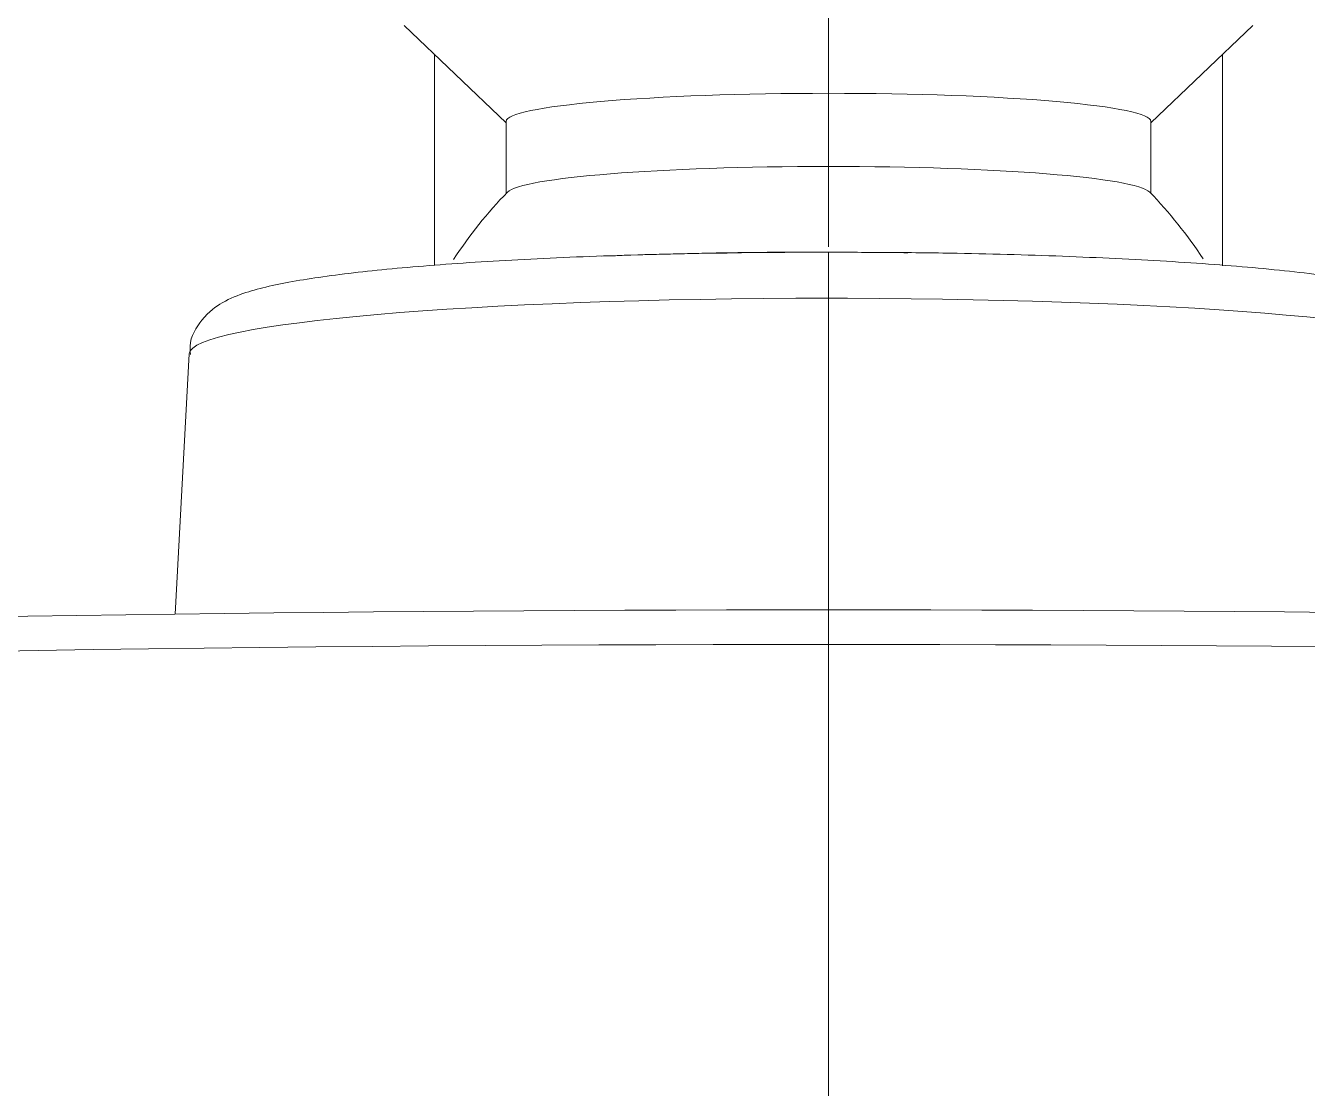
# Model space of a CAD drawing. Extents: x 19821 to 22981, y -91 to 2224.
# Drawn here: x 20667.92 to 20703.71, y 1320.88 to 1350.57 of the extents above; entities that cross this region are included whole.
import ezdxf

# ---------------------------------------------------------------- set-up
doc = ezdxf.new("R2010")
doc.units = 0
doc.header["$LTSCALE"] = 10
doc.header["$MEASUREMENT"] = 0
doc.layers.add('1', color=7, linetype='CONTINUOUS')

msp = doc.modelspace()

# ---------------------------------------------------------------- linework, layer by layer
at = {"layer": '1', "color": 7, "linetype": 'Continuous', "lineweight": 13}
for p, q in [((20690.341, 1351.021), (20690.341, 1348.676)), ((20690.341, 1346.634), (20690.341, 1348.676)), ((20690.341, 1346.634), (20690.341, 1344.385)), ((20690.341, 1342.953), (20690.341, 1344.243)), ((20690.341, 1334.249), (20690.341, 1342.953)), ((20690.341, 1333.284), (20690.341, 1334.25)), ((20690.341, 1333.284), (20690.341, 1313.787))]:
    msp.add_line(p, q, dxfattribs=at)
at = {"layer": '1', "color": 7, "linetype": 'Continuous', "lineweight": 18}
for p, q in [((20678.491, 1350.567), (20681.341, 1347.856)), ((20699.341, 1347.856), (20702.191, 1350.567)), ((20679.341, 1349.758), (20679.341, 1343.868)), ((20701.341, 1343.861), (20701.341, 1349.758)), ((20681.341, 1347.892), (20681.341, 1345.883)), ((20699.341, 1345.883), (20699.341, 1347.892)), ((20672.485, 1341.404), (20672.096, 1334.131))]:
    msp.add_line(p, q, dxfattribs=at)
for start, end in [(135.8432, 146.8987), (33.203, 44.1568)]:
    msp.add_arc((20690.341, 1337.208, 0), 12.5, start, end, dxfattribs=at)
for centre, major_axis, start_param, end_param in [((20690.341, 1347.892), (9, 0), 1.570796, 3.141593), ((20690.341, 1347.892), (9, 0), 6.283185, 7.853982), ((20690.341, 1345.85), (-9, 0), 4.712389, 6.198804), ((20690.341, 1345.85), (-9, 0), 3.225974, 4.712389), ((20690.341, 1342.811), (16.358, 0), 1.540987, 1.570796), ((20690.341, 1323.439), (124.027, 0), 1.570796, 2.982942), ((20690.341, 1323.439), (124.027, 0), 0.155902, 1.570796)]:
    msp.add_ellipse(centre, major_axis=major_axis, ratio=0.087156, start_param=start_param, end_param=end_param, dxfattribs=at)
at = {"layer": '1', "color": 7, "linetype": 'Continuous', "lineweight": 13}
for centre, major_axis, start_param, end_param in [((20690.341, 1342.811), (16.358, 0), 1.570796, 1.968132), ((20690.341, 1342.811), (16.358, 0), 1.435186, 1.540987), ((20690.341, 1341.396), (17.856, 0), 1.570796, 3.136898), ((20690.341, 1341.396), (17.856, 0), 1.540987, 1.570796), ((20690.341, 1341.396), (17.856, 0), 0.004641, 1.540987), ((20690.341, 1322.389), (125, 0), 1.570796, 3.137862), ((20690.341, 1322.389), (125, 0), 6.280927, 7.853982)]:
    msp.add_ellipse(centre, major_axis=major_axis, ratio=0.087156, start_param=start_param, end_param=end_param, dxfattribs=at)
at = {"layer": '1', "color": 7, "linetype": 'Continuous', "lineweight": 18}
for points, knots in [([(20690.341, 1344.243), (20689.765, 1344.243), (20688.104, 1344.235), (20685.375, 1344.186), (20682.329, 1344.073), (20679.584, 1343.908), (20677.243, 1343.697), (20675.366, 1343.44), (20674.219, 1343.182), (20673.476, 1342.895), (20672.893, 1342.481), (20672.481, 1341.823), (20672.513, 1341.462), (20672.525, 1341.383)], [0, 0, 0, 0, 0.064661, 0.188124, 0.311823, 0.435769, 0.560253, 0.685973, 0.815322, 0.887704, 0.94462, 0.988365, 1, 1, 1, 1]), ([(20708.146, 1341.415), (20708.155, 1341.561), (20708.139, 1341.94), (20707.786, 1342.449), (20707.329, 1342.819), (20706.764, 1343.078), (20705.912, 1343.319), (20704.444, 1343.574), (20702.302, 1343.811), (20699.674, 1344.003), (20696.731, 1344.14), (20693.959, 1344.217), (20692.197, 1344.231), (20691.516, 1344.233)], [0, 0, 0, 0, 0.021703, 0.06084, 0.101733, 0.162014, 0.260076, 0.390012, 0.527639, 0.659708, 0.790192, 0.920088, 1, 1, 1, 1])]:
    msp.add_open_spline(points, degree=3, knots=knots, dxfattribs=at)

doc.saveas('drawing.dxf')
